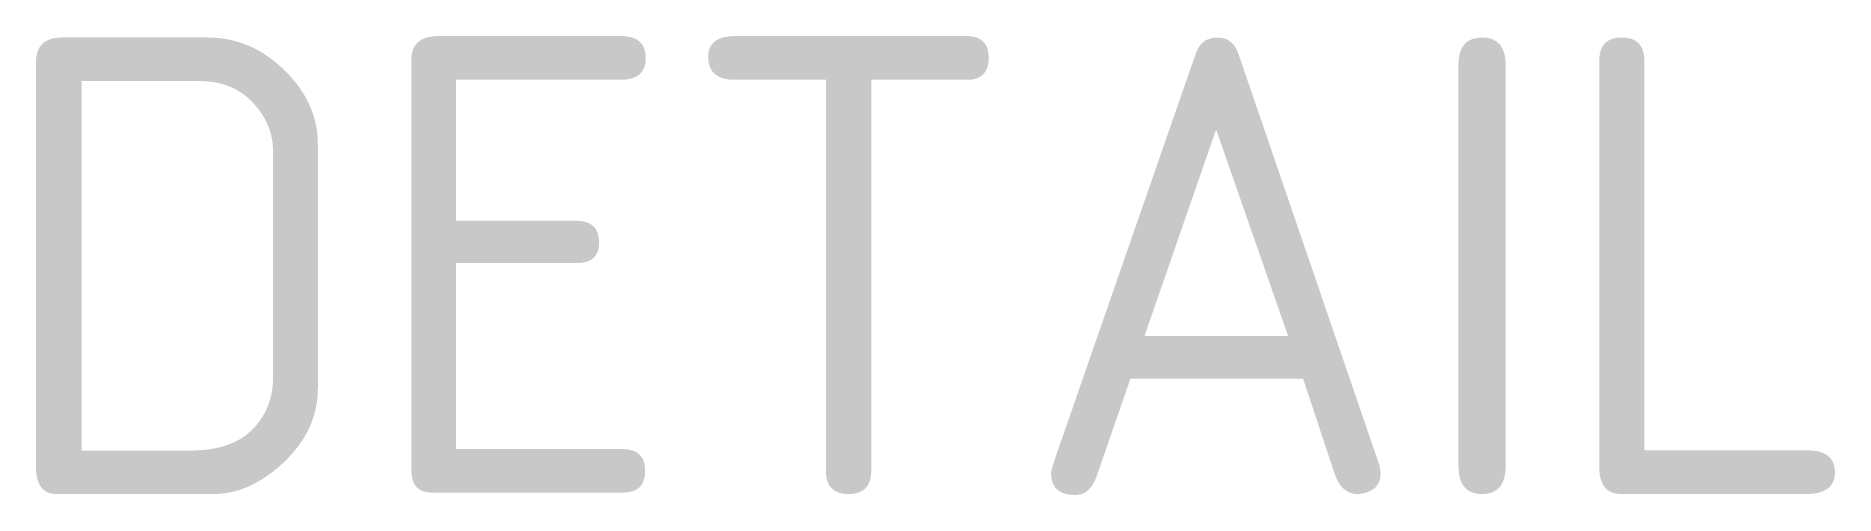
# Model space of a CAD drawing. Header units: millimetres. Extents: x 354.77 to 360.68, y 1225.39 to 1226.9.
import ezdxf
from ezdxf.enums import TextEntityAlignment as Align

# ---------------------------------------------------------------- set-up
doc = ezdxf.new("R2010")
doc.units = ezdxf.units.MM
doc.header["$LTSCALE"] = 5
doc.header["$MEASUREMENT"] = 0
doc.layers.add('Dras_symbol', color=3, linetype='Continuous')
doc.styles.add('ISO', font='iso3098b.shx', dxfattribs={"bigfont": 'as_sym.shx'})

msp = doc.modelspace()

# ---------------------------------------------------------------- texts
at = {"layer": 'Dras_symbol', "linetype": 'Continuous', "style": 'ISO', "text_generation_flag": 6}
msp.add_text('DETAIL', height=1.5, rotation=180, dxfattribs=at).set_placement((357.6977, 1226.1444), align=Align.MIDDLE_CENTER)

doc.saveas('drawing.dxf')
